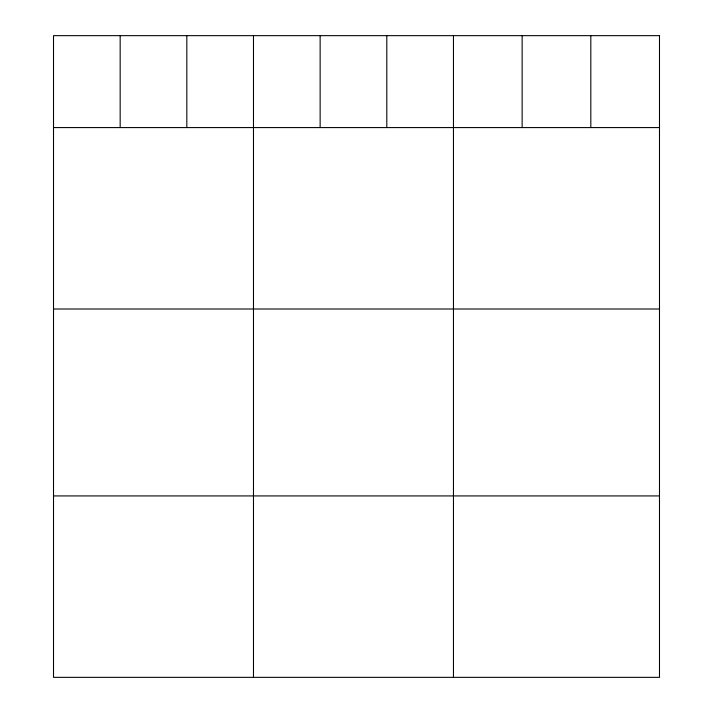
<?xml version="1.0" encoding="UTF-8"?>
<svg xmlns="http://www.w3.org/2000/svg" width="713" height="713" viewBox="0 0 713 713"><rect width="100%" height="100%" fill="white"/><g stroke="black" fill="none" stroke-linecap="round" stroke-linejoin="round"><path stroke-width="1.07" d="M53.511 127.582L659.489 127.582M53.511 309.005L659.489 309.005M53.511 495.927L659.489 495.927M590.819 35.65L590.819 127.582M522.139 35.65L522.139 127.582M453.459 35.65L453.459 677.35M386.803 35.65L386.803 127.582M320.137 35.65L320.137 127.582M253.48 35.65L253.48 677.35M186.824 35.65L186.824 127.582M120.167 35.65L120.167 127.582M659.489 35.65L53.511 35.65L53.511 677.35L659.489 677.35L659.489 35.65"/></g></svg>
